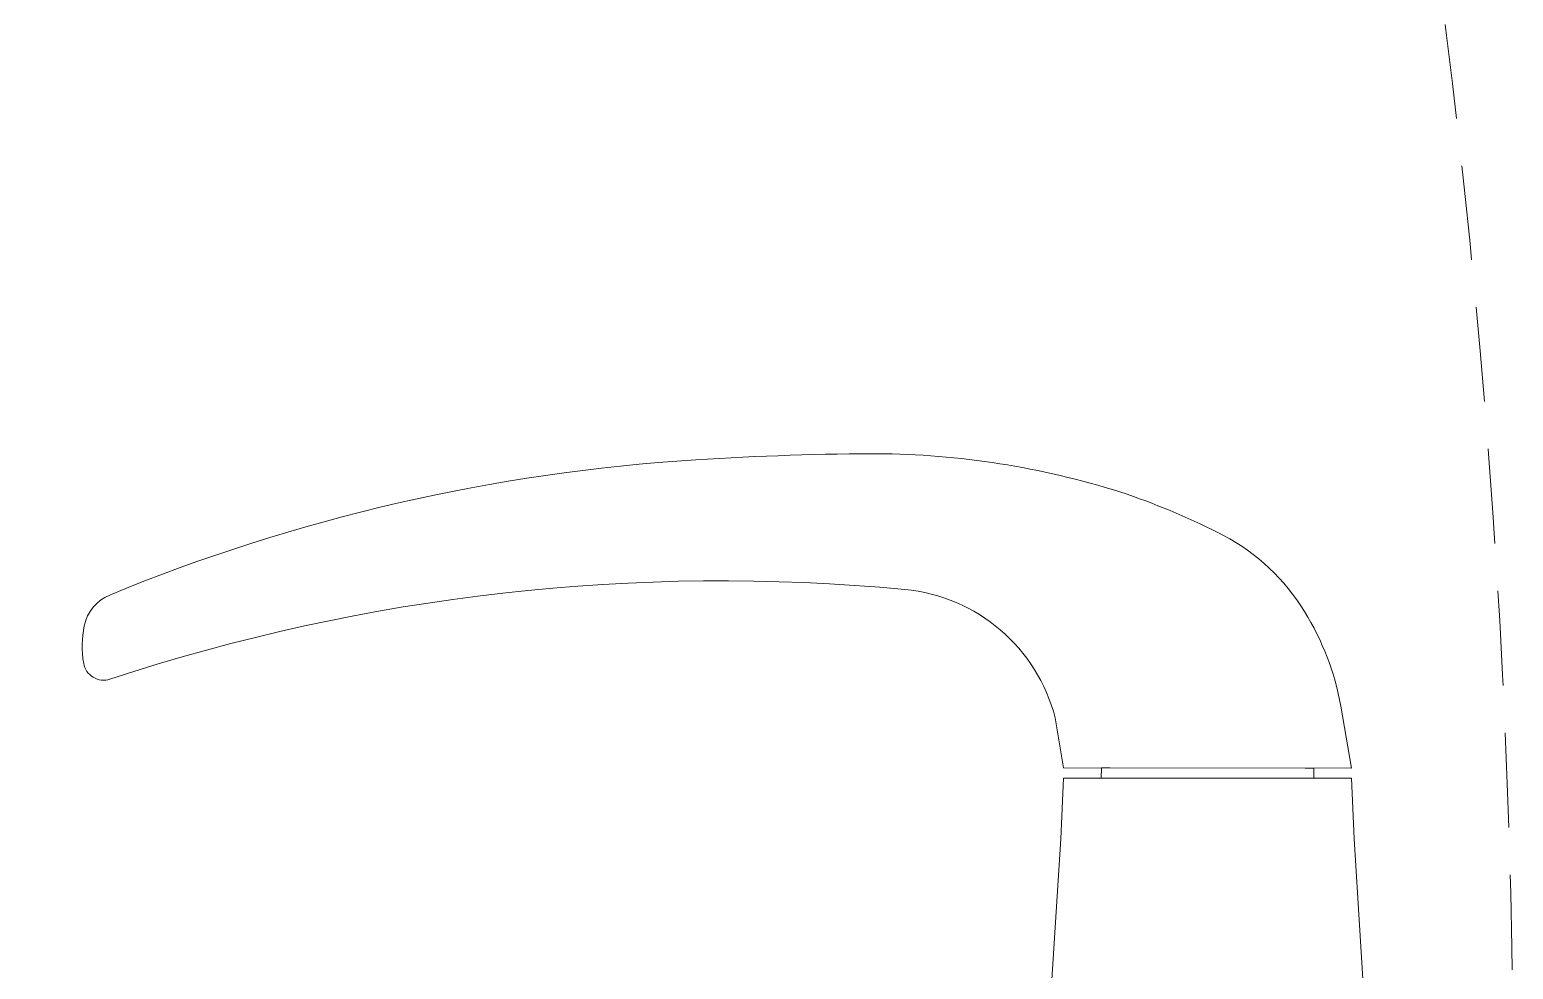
# Model space of a CAD drawing. Header units: millimetres. Extents: x 0 to 145404, y 0 to 194550.
# Drawn here: x 79219.1 to 79365.8, y 21625.1 to 21718 of the extents above; entities that cross this region are included whole.
import ezdxf

# ---------------------------------------------------------------- set-up
doc = ezdxf.new("R2010")
doc.units = ezdxf.units.MM
doc.linetypes.add('HIDDEN2', pattern=[0.1875, 0.125, -0.0625])
for name, color, linetype, lineweight in [('АР - детали окон', 152, 'Continuous', 0), ('АР - Окна', 150, 'Continuous', 9), ('АР - окна - открывание', 251, 'Continuous', 5)]:
    doc.layers.add(name, color=color, linetype=linetype, lineweight=lineweight)

# ---------------------------------------------------------------- blocks, each defined once
blk = doc.blocks.new('Ручка')
at = {"layer": 'АР - детали окон', "ltscale": 100}
for p, q in [((-14.24350300012156, 22.98951300000772), (-15.06198527896777, 27.95007285103202)), ((14.24350300012156, 22.98951300000772), (13.16300024371594, 29.12171606905758)), ((14.24350300012156, 22.98951300000772), (-14.24350300012156, 22.98951300000772)), ((-9.645599999930708, 22.98951300000772), (-10.49521300010383, 22.98951300000772)), ((-10.49521300010383, 22.98951300000772), (-10.49521300010383, 21.9899690002203)), ((10.49521300010383, 22.98951300000772), (9.645599999930708, 22.98951300000772)), ((10.49521300010383, 21.9899690002203), (10.49521300010383, 22.98951300000772)), ((-14.24350300012156, 21.9899690002203), (-14.49338900018483, 15.99270500009879)), ((14.24350300012156, 21.9899690002203), (-14.24350300012156, 21.9899690002203)), ((14.49338900018483, 15.99270500009879), (14.24350300012156, 21.9899690002203)), ((-14.49338900018483, 15.99270500009879), (-15.49293299997225, 0)), ((15.49293299997225, 0), (14.49338900018483, 15.99270500009879))]:
    blk.add_line(p, q, dxfattribs=at)
blk.add_lwpolyline([(-15.49293299997225, 0), (15.49293299997225, 0)], dxfattribs=at)
for centre, radius, start, end in [((-39.21222626464441, -127.6389819504693), 181.417247, 93.59822999961273, 112.4603150082171), ((-31.8890312644653, -228.6706849504262), 282.711042, 90.01365701673558, 93.79441902554831), ((-33.27203026460484, -28.14162895036862), 82.19250799999998, 72.05439301244996, 89.08285799409224), ((-33.59409341262654, -23.36045859195292), 77.76354111569839, 63.10838020312742, 70.74312338717209), ((-8.235967193264514, 27.57117006648332), 20.87411976545867, 31.43431782930259, 61.95382669843115), ((-47.95167226437479, -151.1501239505596), 192.612141, 84.62931098845301, 108.3191369686013), ((-106.9195932643488, 36.13630404928699), 4.198084999999999, 112.4315120364487, 168.2929529980693), ((-31.51382826454938, 23.69879204966128), 16.992249, 14.48872092428418, 84.62931098845301), ((-12.61638326477259, 24.57043504947796), 26.178059, 10.01224300291202, 32.0381130083933), ((-101.2415812644176, 34.96603504940868), 9.995441, 168.3284259607709, 189.8284370039755), ((-109.1200842643156, 33.59823404951021), 1.999088, 189.7459590073993, 288.3265279762851)]:
    blk.add_arc(centre, radius, start, end, dxfattribs=at)
blk = doc.blocks.new('блок балконный дверной с проходом 750мм')
at = {"layer": 'АР - окна - открывание', "color": 252, "linetype": 'HIDDEN2', "lineweight": 0, "ltscale": 75}
blk.add_arc((-50.5144568612377, -0.0003663423633781804), 839.7754183786165, 180, 270, dxfattribs=at)
at = {"layer": 'АР - детали окон', "xscale": 0.9999981892122862, "yscale": 0.9999981892122862, "zscale": 0.9999981892122862, "rotation": 180}
blk.add_blockref('Ручка', (-860.0398922792956, -10.99863911648779, 0.001309011085316926), dxfattribs=at)
blk = doc.blocks.new('Квартира 1С 3800 тип 3')
at = {"layer": 'АР - Окна', "xscale": -1, "rotation": 180}
blk.add_blockref('блок балконный дверной с проходом 750мм', (3190.000098804012, -6400.002082777675), dxfattribs=at)
blk = doc.blocks.new('H_Section_2')
at = {"rotation": 56.96711930257281}
blk.add_blockref('Квартира 1С 3800 тип 3', (-6470.422602293082, -24956.93346136552, 1.164974482949688e-09), dxfattribs=at)

msp = doc.modelspace()

# ---------------------------------------------------------------- block references
at = {"xscale": -1, "rotation": 56.92792192093123}
msp.add_blockref('H_Section_2', (57225.46005968036, 36206.1139151171, 1.044764153914768e-07), dxfattribs=at)

doc.saveas('drawing.dxf')
